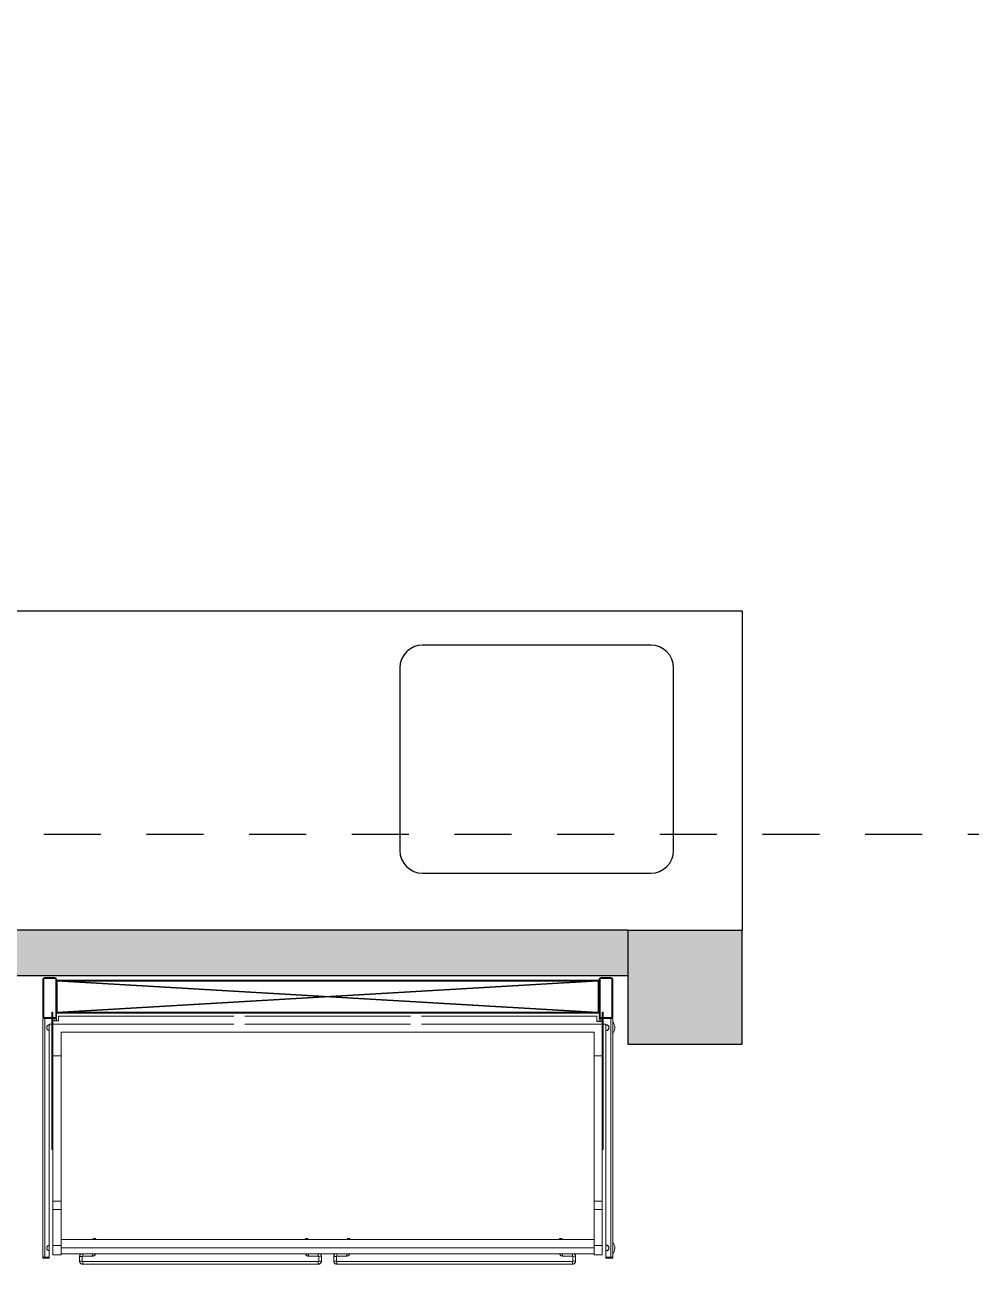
# Model space of a CAD drawing. Header units: metres. Extents: x 95 to 486, y 2972 to 3465.
# Drawn here: x 219.267 to 221.341, y 3399.112 to 3401.83 of the extents above; entities that cross this region are included whole.
import ezdxf

# ---------------------------------------------------------------- set-up
doc = ezdxf.new("R2010")
doc.units = ezdxf.units.M
doc.linetypes.add('CENTERX2', pattern=[20.32, 12.7, -2.54, 2.54, -2.54])
doc.linetypes.add('HIDDEN2', pattern=[0.1875, 0.125, -0.0625])
for name, color, linetype in [('0_MUROS', 7, 'Continuous'), ('E_INOXIGAS', 1, 'Continuous'), ('IMS - EQUIPOS', 123, 'Continuous')]:
    doc.layers.add(name, color=color, linetype=linetype)

msp = doc.modelspace()

# ---------------------------------------------------------------- hatches: boundary and pattern name
at = {"layer": '0_MUROS'}
h = msp.add_hatch(color=256, dxfattribs=at)
h.paths.add_polyline_path([(217.9386, 3404.9645), (217.8386, 3404.9645), (217.8386, 3400.0545), (217.9386, 3400.0545)])
h.paths.add_polyline_path([(220.5886, 3399.8445), (217.9386, 3399.8445), (217.9386, 3400.0545), (217.8386, 3400.0545), (217.8386, 3399.7445), (220.5886, 3399.7445)])
h.paths.add_polyline_path([(220.8386, 3399.8445), (220.5886, 3399.8445), (220.5886, 3399.5945), (220.8386, 3399.5945)])
h.paths.add_polyline_path([(220.8386, 3404.8245), (220.5886, 3404.8245), (220.5886, 3404.5745), (220.8386, 3404.5745)])
h.paths.add_polyline_path([(225.2586, 3405.1545), (224.7786, 3405.1545), (224.7786, 3404.4445), (225.2586, 3404.4445)])
h.paths.add_polyline_path([(225.2986, 3399.9345), (224.9386, 3399.9345), (224.9386, 3399.4345), (225.2986, 3399.4345)])
h.paths.add_polyline_path([(230.7786, 3404.8595), (230.4586, 3404.8595), (230.4586, 3404.5395), (230.7786, 3404.5395)])
h.paths.add_polyline_path([(230.7786, 3399.8795), (230.4586, 3399.8795), (230.4586, 3399.5595), (230.7786, 3399.5595)])

# ---------------------------------------------------------------- linework, layer by layer
at = {"layer": '0_MUROS', "color": 2, "linetype": 'HIDDEN2'}
msp.add_line((230.4586, 3400.0545), (216.4886, 3400.0545), dxfattribs=at)
at = {"layer": '0_MUROS'}
for p, q in [((220.5886, 3399.8445), (217.9386, 3399.8445)), ((220.5886, 3399.8445), (220.5886, 3399.5945)), ((220.5886, 3399.8445), (220.8386, 3399.8445)), ((220.8386, 3399.5945), (220.8386, 3399.8445)), ((220.5886, 3399.7445), (217.8386, 3399.7445)), ((220.5886, 3399.5945), (220.8386, 3399.5945))]:
    msp.add_line(p, q, dxfattribs=at)
at = {"layer": 'E_INOXIGAS'}
for p, q in [((217.9578, 3400.5445), (220.8386, 3400.5445)), ((220.8386, 3400.5445), (220.8386, 3399.8445)), ((220.6386, 3400.4695), (220.1386, 3400.4695)), ((220.0886, 3400.4195), (220.0886, 3400.0195)), ((220.6886, 3400.0195), (220.6886, 3400.4195)), ((220.1386, 3399.9695), (220.6386, 3399.9695))]:
    msp.add_line(p, q, dxfattribs=at)
for centre, start, end in [((220.1386, 3400.4195), 90, 180), ((220.6386, 3400.4195), 0, 90), ((220.1386, 3400.0195), 180, 270), ((220.6386, 3400.0195), 270, 0)]:
    msp.add_arc(centre, 0.05, start, end, dxfattribs=at)
at = {"layer": 'IMS - EQUIPOS', "linetype": 'Continuous', "lineweight": 15}
for p, q in [((219.3085, 3399.7369), (219.3065, 3399.7369)), ((219.3065, 3399.7369), (219.3065, 3399.7109)), ((219.3085, 3399.7369), (219.3085, 3399.7109)), ((219.3105, 3399.7409), (219.3105, 3399.7389)), ((219.3325, 3399.7409), (219.3105, 3399.7409)), ((219.3325, 3399.7389), (219.3105, 3399.7389)), ((219.3325, 3399.7389), (219.3325, 3399.7409)), ((219.3365, 3399.7369), (219.3345, 3399.7369)), ((219.3345, 3399.6809), (219.3345, 3399.7369)), ((219.3365, 3399.6809), (219.3365, 3399.7369)), ((219.3374, 3399.733), (219.3365, 3399.733)), ((219.3374, 3399.6648), (219.3374, 3399.733)), ((220.5234, 3399.733), (219.3374, 3399.733)), ((219.3383, 3399.7348), (220.5225, 3399.7348)), ((220.5234, 3399.733), (220.5243, 3399.733)), ((220.5234, 3399.733), (220.5234, 3399.6648)), ((220.5243, 3399.6648), (220.5243, 3399.733)), ((220.5274, 3399.7369), (220.5254, 3399.7369)), ((220.5254, 3399.7369), (220.5254, 3399.7109)), ((220.5274, 3399.7369), (220.5274, 3399.7109)), ((220.5294, 3399.7409), (220.5294, 3399.7389)), ((220.5514, 3399.7409), (220.5294, 3399.7409)), ((220.5514, 3399.7389), (220.5294, 3399.7389)), ((220.5514, 3399.7389), (220.5514, 3399.7409)), ((220.5534, 3399.6809), (220.5534, 3399.7369)), ((220.5554, 3399.7369), (220.5534, 3399.7369)), ((220.5554, 3399.6809), (220.5554, 3399.7369)), ((219.3085, 3399.7109), (219.3065, 3399.7109)), ((219.3065, 3399.7109), (219.3065, 3399.6549)), ((219.3085, 3399.7109), (219.3085, 3399.6549)), ((220.5274, 3399.7109), (220.5254, 3399.7109)), ((220.5254, 3399.7109), (220.5254, 3399.6549)), ((220.5274, 3399.7109), (220.5274, 3399.6549)), ((219.3264, 3399.6649), (219.3284, 3399.6649)), ((219.3264, 3399.6649), (219.3264, 3399.6529)), ((219.3284, 3399.6649), (219.3284, 3399.6529)), ((219.3365, 3399.6809), (219.3345, 3399.6809)), ((219.3345, 3399.6549), (219.3345, 3399.6809)), ((219.3365, 3399.6549), (219.3365, 3399.6809)), ((219.3374, 3399.6648), (219.3365, 3399.6648)), ((219.3374, 3399.6648), (220.5234, 3399.6648)), ((220.5225, 3399.663), (219.3383, 3399.663)), ((220.5234, 3399.6648), (220.5243, 3399.6648)), ((220.5344, 3399.6649), (220.5324, 3399.6649)), ((220.5324, 3399.6649), (220.5324, 3399.6529)), ((220.5344, 3399.6649), (220.5344, 3399.6529)), ((220.5554, 3399.6809), (220.5534, 3399.6809)), ((220.5534, 3399.6549), (220.5534, 3399.6809)), ((220.5554, 3399.6549), (220.5554, 3399.6809)), ((219.3065, 3399.6549), (219.3085, 3399.6549)), ((219.3065, 3399.1277), (219.3065, 3399.6509)), ((219.3105, 3399.6509), (219.3065, 3399.6509)), ((219.3105, 3399.6529), (219.3105, 3399.6509)), ((219.3105, 3399.6529), (219.3325, 3399.6529)), ((219.3105, 3399.6509), (219.3325, 3399.6509)), ((219.3105, 3399.1277), (219.3105, 3399.6509)), ((219.3204, 3399.6384), (219.3264, 3399.6384)), ((219.3204, 3399.6384), (219.3204, 3399.1257)), ((219.3264, 3399.6509), (219.3264, 3399.6249)), ((219.3284, 3399.6509), (219.3284, 3399.6455)), ((219.3284, 3399.6384), (219.3284, 3399.6455)), ((219.3284, 3399.6455), (219.3404, 3399.6455)), ((219.7249, 3399.6384), (219.3284, 3399.6384)), ((219.3284, 3399.6384), (219.3284, 3399.5692)), ((219.3325, 3399.6509), (219.3325, 3399.6529)), ((219.3365, 3399.6509), (219.3325, 3399.6509)), ((219.3325, 3399.6455), (219.3325, 3399.6509)), ((219.3345, 3399.6549), (219.3365, 3399.6549)), ((219.3365, 3399.6455), (219.3365, 3399.6509)), ((219.7249, 3399.6564), (219.3404, 3399.6564)), ((219.3404, 3399.6455), (219.3404, 3399.6564)), ((220.1119, 3399.6564), (219.7489, 3399.6564)), ((220.1119, 3399.6384), (219.7489, 3399.6384)), ((220.5204, 3399.6564), (220.1359, 3399.6564)), ((220.5324, 3399.6384), (220.1359, 3399.6384)), ((220.5204, 3399.6564), (220.5204, 3399.6444)), ((220.5204, 3399.6444), (220.5324, 3399.6444)), ((220.5254, 3399.6549), (220.5274, 3399.6549)), ((220.5254, 3399.6444), (220.5254, 3399.6509)), ((220.5294, 3399.6509), (220.5254, 3399.6509)), ((220.5294, 3399.6529), (220.5294, 3399.6509)), ((220.5294, 3399.6529), (220.5514, 3399.6529)), ((220.5294, 3399.6509), (220.5514, 3399.6509)), ((220.5294, 3399.6444), (220.5294, 3399.6509)), ((220.5324, 3399.6509), (220.5324, 3399.6444)), ((220.5324, 3399.6384), (220.5324, 3399.6444)), ((220.5324, 3399.6384), (220.5324, 3399.5692)), ((220.5344, 3399.6509), (220.5344, 3399.6249)), ((220.5344, 3399.6384), (220.5404, 3399.6384)), ((220.5404, 3399.1257), (220.5404, 3399.6384)), ((220.5514, 3399.6509), (220.5514, 3399.6529)), ((220.5514, 3399.1277), (220.5514, 3399.6509)), ((220.5554, 3399.6509), (220.5514, 3399.6509)), ((220.5534, 3399.6549), (220.5554, 3399.6549)), ((220.5554, 3399.1277), (220.5554, 3399.6509)), ((219.3284, 3399.6249), (219.3264, 3399.6249)), ((219.3264, 3399.6249), (219.3264, 3399.3638)), ((220.1634, 3399.6209), (219.3464, 3399.6209)), ((219.3464, 3399.6209), (219.3464, 3399.5692)), ((220.5144, 3399.6209), (220.1634, 3399.6209)), ((220.5144, 3399.6209), (220.5144, 3399.5692)), ((220.5324, 3399.6249), (220.5344, 3399.6249)), ((220.5344, 3399.6249), (220.5344, 3399.3638)), ((219.3464, 3399.5692), (219.3284, 3399.5692)), ((219.3284, 3399.5692), (219.3284, 3399.2508)), ((219.3464, 3399.5692), (219.3464, 3399.2508)), ((220.5324, 3399.5692), (220.5144, 3399.5692)), ((220.5144, 3399.5692), (220.5144, 3399.2508)), ((220.5324, 3399.5692), (220.5324, 3399.2508)), ((219.3284, 3399.3638), (219.3264, 3399.3638)), ((220.5324, 3399.3638), (220.5344, 3399.3638)), ((219.3464, 3399.2508), (219.3284, 3399.2508)), ((219.3284, 3399.2508), (219.3284, 3399.2324)), ((219.3284, 3399.2324), (219.3464, 3399.2324)), ((219.3284, 3399.2324), (219.3284, 3399.1533)), ((219.3464, 3399.2508), (219.3464, 3399.2324)), ((219.3464, 3399.2324), (219.3464, 3399.1533)), ((220.5324, 3399.2508), (220.5144, 3399.2508)), ((220.5144, 3399.2508), (220.5144, 3399.2324)), ((220.5144, 3399.2324), (220.5324, 3399.2324)), ((220.5144, 3399.2324), (220.5144, 3399.1533)), ((220.5324, 3399.2508), (220.5324, 3399.2324)), ((220.5324, 3399.2324), (220.5324, 3399.1533)), ((219.3464, 3399.1533), (219.3284, 3399.1533)), ((219.3284, 3399.1533), (219.3284, 3399.1328)), ((220.5144, 3399.1667), (219.3464, 3399.1667)), ((219.3464, 3399.1533), (219.3464, 3399.1328)), ((219.3464, 3399.1483), (220.5144, 3399.1483)), ((219.4164, 3399.1681), (219.4164, 3399.1667)), ((219.4224, 3399.1667), (219.4224, 3399.1681)), ((219.8814, 3399.1681), (219.8814, 3399.1667)), ((219.8874, 3399.1667), (219.8874, 3399.1681)), ((219.9734, 3399.1681), (219.9734, 3399.1667)), ((219.9794, 3399.1667), (219.9794, 3399.1681)), ((220.4384, 3399.1681), (220.4384, 3399.1667)), ((220.4444, 3399.1667), (220.4444, 3399.1681)), ((220.5324, 3399.1533), (220.5144, 3399.1533)), ((220.5144, 3399.1533), (220.5144, 3399.1328)), ((220.5324, 3399.1533), (220.5324, 3399.1328)), ((219.3065, 3399.1277), (219.3065, 3399.1257)), ((219.3204, 3399.1277), (219.3065, 3399.1277)), ((219.3204, 3399.1257), (219.3065, 3399.1257)), ((219.3204, 3399.1277), (219.3105, 3399.1277)), ((219.3284, 3399.1328), (219.3464, 3399.1328)), ((220.5144, 3399.1353), (219.3464, 3399.1353)), ((219.3869, 3399.1292), (219.3869, 3399.1192)), ((219.3929, 3399.1192), (219.3929, 3399.1292)), ((219.3939, 3399.1302), (219.3939, 3399.1353)), ((219.3939, 3399.1353), (219.3939, 3399.1302)), ((219.3939, 3399.1302), (219.4154, 3399.1302)), ((219.9099, 3399.1183), (219.3939, 3399.1183)), ((219.3939, 3399.1183), (219.3939, 3399.1123)), ((219.3939, 3399.1182), (219.3939, 3399.1183)), ((219.3939, 3399.1123), (219.3939, 3399.1182)), ((219.4154, 3399.1302), (219.4154, 3399.1353)), ((219.4154, 3399.1353), (219.4154, 3399.1302)), ((219.8884, 3399.1302), (219.8884, 3399.1353)), ((219.8884, 3399.1353), (219.8884, 3399.1302)), ((219.8884, 3399.1302), (219.9099, 3399.1302)), ((219.9099, 3399.1302), (219.9099, 3399.1353)), ((219.9099, 3399.1353), (219.9099, 3399.1302)), ((219.9099, 3399.1183), (219.9099, 3399.1123)), ((219.9099, 3399.1182), (219.9099, 3399.1183)), ((219.9099, 3399.1123), (219.9099, 3399.1182)), ((219.9109, 3399.1292), (219.9109, 3399.1192)), ((219.9169, 3399.1192), (219.9169, 3399.1292)), ((219.9439, 3399.1292), (219.9439, 3399.1192)), ((219.9499, 3399.1192), (219.9499, 3399.1292)), ((219.9509, 3399.1302), (219.9509, 3399.1353)), ((219.9509, 3399.1353), (219.9509, 3399.1302)), ((219.9509, 3399.1302), (219.9724, 3399.1302)), ((220.4669, 3399.1183), (219.9509, 3399.1183)), ((219.9509, 3399.1183), (219.9509, 3399.1123)), ((219.9509, 3399.1182), (219.9509, 3399.1183)), ((219.9509, 3399.1123), (219.9509, 3399.1182)), ((219.9724, 3399.1302), (219.9724, 3399.1353)), ((219.9724, 3399.1353), (219.9724, 3399.1302)), ((220.4454, 3399.1302), (220.4454, 3399.1353)), ((220.4454, 3399.1353), (220.4454, 3399.1302)), ((220.4454, 3399.1302), (220.4669, 3399.1302)), ((220.4669, 3399.1302), (220.4669, 3399.1353)), ((220.4669, 3399.1353), (220.4669, 3399.1302)), ((220.4669, 3399.1183), (220.4669, 3399.1123)), ((220.4669, 3399.1182), (220.4669, 3399.1183)), ((220.4669, 3399.1123), (220.4669, 3399.1182)), ((220.4679, 3399.1292), (220.4679, 3399.1192)), ((220.4739, 3399.1192), (220.4739, 3399.1292)), ((220.5144, 3399.1328), (220.5324, 3399.1328)), ((220.5554, 3399.1277), (220.5404, 3399.1277)), ((220.5514, 3399.1277), (220.5404, 3399.1277)), ((220.5554, 3399.1257), (220.5404, 3399.1257)), ((220.5554, 3399.1277), (220.5554, 3399.1257)), ((219.3939, 3399.1123), (219.9099, 3399.1123)), ((219.9509, 3399.1123), (220.4669, 3399.1123))]:
    msp.add_line(p, q, dxfattribs=at)
at = {"layer": 'IMS - EQUIPOS', "linetype": 'Continuous'}
for p, q in [((219.3374, 3399.7339), (220.5234, 3399.7339)), ((219.3374, 3399.7339), (219.3374, 3399.6639)), ((220.5234, 3399.7339), (219.3374, 3399.7339)), ((219.3374, 3399.7339), (219.3374, 3399.6639)), ((220.5234, 3399.7339), (220.5234, 3399.6639)), ((220.5234, 3399.7339), (220.5234, 3399.6639)), ((219.3374, 3399.6639), (220.5234, 3399.6639)), ((220.5234, 3399.6639), (219.3374, 3399.6639))]:
    msp.add_line(p, q, dxfattribs=at)
at = {"layer": 'IMS - EQUIPOS', "linetype": 'CENTERX2'}
for p, q in [((219.3374, 3399.7339), (220.5234, 3399.6639)), ((219.3374, 3399.6639), (220.5234, 3399.7339)), ((220.5234, 3399.7339), (219.3374, 3399.6639)), ((220.5234, 3399.6639), (219.3374, 3399.7339))]:
    msp.add_line(p, q, dxfattribs=at)
at = {"layer": 'IMS - EQUIPOS', "linetype": 'Continuous', "lineweight": 15, "flags": 128}
for points in [[(219.4194, 3399.1678), (219.4205, 3399.1678), (219.4214, 3399.1679), (219.422, 3399.1679), (219.4224, 3399.168), (219.4224, 3399.1681), (219.422, 3399.1682), (219.4214, 3399.1683), (219.4205, 3399.1683), (219.4194, 3399.1683), (219.4184, 3399.1683), (219.4175, 3399.1683), (219.4168, 3399.1682), (219.4165, 3399.1681), (219.4165, 3399.168), (219.4168, 3399.1679), (219.4175, 3399.1679), (219.4184, 3399.1678), (219.4194, 3399.1678)], [(219.8844, 3399.1678), (219.8834, 3399.1678), (219.8825, 3399.1679), (219.8818, 3399.1679), (219.8815, 3399.168), (219.8815, 3399.1681), (219.8818, 3399.1682), (219.8825, 3399.1683), (219.8834, 3399.1683), (219.8844, 3399.1683), (219.8855, 3399.1683), (219.8864, 3399.1683), (219.887, 3399.1682), (219.8874, 3399.1681), (219.8874, 3399.168), (219.887, 3399.1679), (219.8864, 3399.1679), (219.8855, 3399.1678), (219.8844, 3399.1678)], [(219.9764, 3399.1678), (219.9775, 3399.1678), (219.9784, 3399.1679), (219.979, 3399.1679), (219.9794, 3399.168), (219.9794, 3399.1681), (219.979, 3399.1682), (219.9784, 3399.1683), (219.9775, 3399.1683), (219.9764, 3399.1683), (219.9754, 3399.1683), (219.9745, 3399.1683), (219.9738, 3399.1682), (219.9735, 3399.1681), (219.9735, 3399.168), (219.9738, 3399.1679), (219.9745, 3399.1679), (219.9754, 3399.1678), (219.9764, 3399.1678)], [(220.4414, 3399.1678), (220.4404, 3399.1678), (220.4395, 3399.1679), (220.4388, 3399.1679), (220.4385, 3399.168), (220.4385, 3399.1681), (220.4388, 3399.1682), (220.4395, 3399.1683), (220.4404, 3399.1683), (220.4414, 3399.1683), (220.4425, 3399.1683), (220.4434, 3399.1683), (220.444, 3399.1682), (220.4444, 3399.1681), (220.4444, 3399.168), (220.444, 3399.1679), (220.4434, 3399.1679), (220.4425, 3399.1678), (220.4414, 3399.1678)], [(219.3929, 3399.1292), (219.3929, 3399.1292), (219.3925, 3399.1291), (219.3919, 3399.129), (219.391, 3399.129), (219.3899, 3399.1289), (219.3889, 3399.129), (219.388, 3399.129), (219.3873, 3399.1291), (219.387, 3399.1292), (219.3869, 3399.1292)], [(219.3929, 3399.1192), (219.3929, 3399.1192), (219.3925, 3399.1191), (219.3919, 3399.119), (219.391, 3399.119), (219.3899, 3399.119), (219.3889, 3399.119), (219.388, 3399.119), (219.3873, 3399.1191), (219.387, 3399.1192), (219.3869, 3399.1192)], [(219.9109, 3399.1192), (219.9109, 3399.1192), (219.9111, 3399.1192), (219.9116, 3399.1191), (219.9124, 3399.119), (219.9134, 3399.119), (219.9145, 3399.119), (219.9154, 3399.119), (219.9162, 3399.1191), (219.9168, 3399.1192), (219.9169, 3399.1192)], [(219.9499, 3399.1292), (219.9499, 3399.1292), (219.9495, 3399.1291), (219.9489, 3399.129), (219.948, 3399.129), (219.9469, 3399.1289), (219.9459, 3399.129), (219.945, 3399.129), (219.9443, 3399.1291), (219.944, 3399.1292), (219.9439, 3399.1292)], [(219.9499, 3399.1192), (219.9499, 3399.1192), (219.9495, 3399.1191), (219.9489, 3399.119), (219.948, 3399.119), (219.9469, 3399.119), (219.9459, 3399.119), (219.945, 3399.119), (219.9443, 3399.1191), (219.944, 3399.1192), (219.9439, 3399.1192)], [(220.4679, 3399.1192), (220.4679, 3399.1192), (220.4681, 3399.1192), (220.4686, 3399.1191), (220.4694, 3399.119), (220.4704, 3399.119), (220.4715, 3399.119), (220.4724, 3399.119), (220.4732, 3399.1191), (220.4738, 3399.1192), (220.4739, 3399.1192), (220.4739, 3399.1192)]]:
    msp.add_lwpolyline(points, dxfattribs=at)
at = {"layer": 'IMS - EQUIPOS', "linetype": 'Continuous', "lineweight": 15}
for centre, radius, start, end in [((219.3105, 3399.7369), 0.004, 90, 180), ((219.3105, 3399.7369), 0.002, 90, 180), ((219.3325, 3399.7369), 0.004, 0, 90), ((219.3325, 3399.7369), 0.002, 0, 90), ((220.5294, 3399.7369), 0.004, 90, 180), ((220.5294, 3399.7369), 0.002, 90, 180), ((220.5514, 3399.7369), 0.004, 0, 90), ((220.5514, 3399.7369), 0.002, 0, 90), ((219.3105, 3399.6549), 0.004, 180, 270), ((219.3105, 3399.6549), 0.002, 180, 270), ((219.3215, 3399.6309), 0.0065, 99.7431, 260.2569), ((219.3325, 3399.6549), 0.002, 270, 0), ((219.3325, 3399.6549), 0.004, 270, 0), ((220.5294, 3399.6549), 0.004, 180, 270), ((220.5294, 3399.6549), 0.002, 180, 270), ((220.5404, 3399.6309), 0.0065, 270, 90), ((220.5404, 3399.6309), 0.00635, 270, 90), ((220.5514, 3399.6549), 0.004, 270, 0), ((220.5514, 3399.6549), 0.002, 270, 0), ((219.3215, 3399.1477), 0.0065, 99.7431, 260.2569), ((220.5404, 3399.1477), 0.0065, 270, 90), ((220.5404, 3399.1477), 0.00635, 270, 90), ((219.3892, 3399.1375), 0.00858, 254.9105, 275.1273), ((219.3899, 3399.1322), 0.0133, 256.9388, 283.0637), ((219.3908, 3399.1361), 0.00721, 262.9214, 287.0407), ((219.9139, 3399.1421), 0.0133, 256.9335, 283.0665), ((219.9139, 3399.1421), 0.0133, 256.936, 283.0618), ((219.9139, 3399.1322), 0.0133, 256.9335, 283.0665), ((219.9462, 3399.1375), 0.00858, 254.9105, 275.1273), ((219.9469, 3399.1322), 0.0133, 256.9388, 283.0637), ((219.9478, 3399.1361), 0.00721, 262.9214, 287.0407), ((220.4709, 3399.1421), 0.0133, 256.9335, 283.0665), ((220.4709, 3399.1421), 0.0133, 256.936, 283.0618), ((220.4709, 3399.1322), 0.0133, 256.9335, 283.0665)]:
    msp.add_arc(centre, radius, start, end, dxfattribs=at)
for points, knots in [([(219.3383, 3399.7348), (219.3381, 3399.7348), (219.3377, 3399.7347), (219.3371, 3399.7344), (219.3367, 3399.7339), (219.3366, 3399.7334), (219.3365, 3399.7331), (219.3365, 3399.733)], [0, 0, 0, 0, 0.225341, 0.450723, 0.676104, 0.901486, 1, 1, 1, 1]), ([(219.3374, 3399.733), (219.3375, 3399.7332), (219.3376, 3399.7336), (219.3378, 3399.7342), (219.338, 3399.7346), (219.3382, 3399.7348), (219.3383, 3399.7348), (219.3383, 3399.7348)], [0, 0, 0, 0, 0.225341, 0.450723, 0.676104, 0.901486, 1, 1, 1, 1]), ([(219.3376, 3399.7335), (219.3375, 3399.7334), (219.3375, 3399.7333), (219.3374, 3399.7331), (219.3374, 3399.733)], [0, 0, 0, 0, 0.393654, 1, 1, 1, 1]), ([(220.5243, 3399.733), (220.5243, 3399.7332), (220.5243, 3399.7336), (220.5239, 3399.7342), (220.5234, 3399.7346), (220.5229, 3399.7348), (220.5226, 3399.7348), (220.5225, 3399.7348)], [0, 0, 0, 0, 0.225341, 0.450723, 0.676104, 0.901486, 1, 1, 1, 1]), ([(220.5225, 3399.7348), (220.5226, 3399.7348), (220.5227, 3399.7347), (220.5229, 3399.7344), (220.5231, 3399.7339), (220.5233, 3399.7334), (220.5234, 3399.7331), (220.5234, 3399.733)], [0, 0, 0, 0, 0.225341, 0.450723, 0.676104, 0.901486, 1, 1, 1, 1]), ([(220.5234, 3399.733), (220.5234, 3399.7331), (220.5234, 3399.7333), (220.5233, 3399.7334), (220.5233, 3399.7335)], [0, 0, 0, 0, 0.759998, 1, 1, 1, 1]), ([(219.3365, 3399.6648), (219.3366, 3399.6646), (219.3366, 3399.6641), (219.3369, 3399.6636), (219.3374, 3399.6632), (219.3379, 3399.663), (219.3382, 3399.663), (219.3383, 3399.663)], [0, 0, 0, 0, 0.225341, 0.450723, 0.676104, 0.901486, 1, 1, 1, 1]), ([(219.3374, 3399.6648), (219.3374, 3399.6647), (219.3375, 3399.6645), (219.3376, 3399.6643), (219.3376, 3399.6643)], [0, 0, 0, 0, 0.754737, 1, 1, 1, 1]), ([(219.3383, 3399.663), (219.3383, 3399.663), (219.3381, 3399.6631), (219.3379, 3399.6634), (219.3377, 3399.6639), (219.3376, 3399.6644), (219.3375, 3399.6647), (219.3374, 3399.6648)], [0, 0, 0, 0, 0.225341, 0.450723, 0.676104, 0.901486, 1, 1, 1, 1]), ([(220.5225, 3399.663), (220.5227, 3399.663), (220.5232, 3399.6631), (220.5237, 3399.6634), (220.5241, 3399.6639), (220.5243, 3399.6644), (220.5243, 3399.6647), (220.5243, 3399.6648)], [0, 0, 0, 0, 0.225341, 0.450723, 0.676104, 0.901486, 1, 1, 1, 1]), ([(220.5234, 3399.6648), (220.5234, 3399.6646), (220.5232, 3399.6641), (220.523, 3399.6636), (220.5228, 3399.6632), (220.5227, 3399.663), (220.5226, 3399.663), (220.5225, 3399.663)], [0, 0, 0, 0, 0.225341, 0.450723, 0.676104, 0.901486, 1, 1, 1, 1]), ([(220.5233, 3399.6643), (220.5233, 3399.6644), (220.5234, 3399.6645), (220.5234, 3399.6647), (220.5234, 3399.6648)], [0, 0, 0, 0, 0.399235, 1, 1, 1, 1]), ([(220.5554, 3399.6185), (220.556, 3399.6192), (220.5573, 3399.6208), (220.5586, 3399.6237), (220.5596, 3399.6268), (220.56, 3399.6301), (220.5599, 3399.6334), (220.5592, 3399.6366), (220.5579, 3399.6397), (220.5566, 3399.6419), (220.5557, 3399.643), (220.5554, 3399.6432)], [0, 0, 0, 0, 0.106179, 0.22664, 0.350594, 0.471053, 0.595006, 0.715468, 0.839424, 0.959888, 1, 1, 1, 1]), ([(220.5554, 3399.1353), (220.556, 3399.136), (220.5573, 3399.1376), (220.5586, 3399.1405), (220.5596, 3399.1436), (220.56, 3399.1469), (220.5599, 3399.1502), (220.5592, 3399.1535), (220.5579, 3399.1565), (220.5566, 3399.1587), (220.5557, 3399.1598), (220.5554, 3399.1601)], [0, 0, 0, 0, 0.106179, 0.22664, 0.350594, 0.471053, 0.595006, 0.715468, 0.839424, 0.959888, 1, 1, 1, 1]), ([(219.3906, 3399.1353), (219.3904, 3399.1352), (219.3898, 3399.1349), (219.389, 3399.1342), (219.388, 3399.133), (219.3873, 3399.1317), (219.387, 3399.1304), (219.3869, 3399.1295), (219.3869, 3399.1292)], [0, 0, 0, 0, 0.064652, 0.264145, 0.463592, 0.662972, 0.862276, 1, 1, 1, 1]), ([(219.3869, 3399.1192), (219.3869, 3399.1189), (219.387, 3399.1181), (219.3873, 3399.1168), (219.388, 3399.1154), (219.3889, 3399.1143), (219.3901, 3399.1133), (219.3914, 3399.1127), (219.3927, 3399.1123), (219.3936, 3399.1123), (219.3939, 3399.1123)], [0, 0, 0, 0, 0.093304, 0.228554, 0.363921, 0.499297, 0.634701, 0.770151, 0.905655, 1, 1, 1, 1]), ([(219.3929, 3399.1292), (219.3929, 3399.1293), (219.3929, 3399.1294), (219.3931, 3399.1297), (219.3933, 3399.13), (219.3936, 3399.1302), (219.3938, 3399.1302), (219.3939, 3399.1302)], [0, 0, 0, 0, 0.094551, 0.346256, 0.597741, 0.83867, 1, 1, 1, 1]), ([(219.3939, 3399.1183), (219.3939, 3399.1183), (219.3937, 3399.1183), (219.3934, 3399.1184), (219.3932, 3399.1186), (219.393, 3399.1189), (219.3929, 3399.1191), (219.3929, 3399.1192)], [0, 0, 0, 0, 0.092475, 0.314844, 0.545211, 0.784489, 1, 1, 1, 1]), ([(219.4154, 3399.1302), (219.4158, 3399.1302), (219.4166, 3399.1302), (219.4179, 3399.1306), (219.4192, 3399.1313), (219.4204, 3399.1322), (219.4213, 3399.1334), (219.4219, 3399.1344), (219.4221, 3399.1351), (219.4221, 3399.1353)], [0, 0, 0, 0, 0.112755, 0.276845, 0.441111, 0.605365, 0.76958, 0.933741, 1, 1, 1, 1]), ([(219.8817, 3399.1353), (219.8818, 3399.1351), (219.8819, 3399.1344), (219.8825, 3399.1334), (219.8834, 3399.1322), (219.8846, 3399.1313), (219.8859, 3399.1306), (219.8872, 3399.1302), (219.8881, 3399.1302), (219.8884, 3399.1302)], [0, 0, 0, 0, 0.065606, 0.229566, 0.393536, 0.557541, 0.721601, 0.885727, 1, 1, 1, 1]), ([(219.9099, 3399.1302), (219.91, 3399.1302), (219.9101, 3399.1302), (219.9104, 3399.1301), (219.9107, 3399.1299), (219.9109, 3399.1295), (219.9109, 3399.1293), (219.9109, 3399.1292)], [0, 0, 0, 0, 0.092475, 0.314844, 0.545211, 0.784489, 1, 1, 1, 1]), ([(219.9099, 3399.1123), (219.9103, 3399.1123), (219.9111, 3399.1123), (219.9124, 3399.1127), (219.9137, 3399.1133), (219.9149, 3399.1143), (219.9159, 3399.1154), (219.9165, 3399.1168), (219.9169, 3399.1181), (219.9169, 3399.1189), (219.9169, 3399.1192)], [0, 0, 0, 0, 0.093091, 0.228564, 0.364183, 0.499791, 0.635369, 0.7709, 0.90638, 1, 1, 1, 1]), ([(219.9109, 3399.1192), (219.9109, 3399.1192), (219.9109, 3399.119), (219.9108, 3399.1187), (219.9106, 3399.1184), (219.9102, 3399.1183), (219.91, 3399.1183), (219.9099, 3399.1183)], [0, 0, 0, 0, 0.094551, 0.346256, 0.597741, 0.83867, 1, 1, 1, 1]), ([(219.9169, 3399.1292), (219.9169, 3399.1295), (219.9169, 3399.1304), (219.9165, 3399.1317), (219.9159, 3399.133), (219.9149, 3399.1342), (219.914, 3399.1349), (219.9134, 3399.1352), (219.9133, 3399.1353)], [0, 0, 0, 0, 0.137246, 0.336192, 0.535311, 0.734441, 0.933615, 1, 1, 1, 1]), ([(219.9476, 3399.1353), (219.9474, 3399.1352), (219.9468, 3399.1349), (219.946, 3399.1342), (219.945, 3399.133), (219.9443, 3399.1317), (219.944, 3399.1304), (219.9439, 3399.1295), (219.9439, 3399.1292)], [0, 0, 0, 0, 0.064652, 0.264145, 0.463592, 0.662972, 0.862276, 1, 1, 1, 1]), ([(219.9439, 3399.1192), (219.9439, 3399.1189), (219.944, 3399.1181), (219.9443, 3399.1168), (219.945, 3399.1154), (219.9459, 3399.1143), (219.9471, 3399.1133), (219.9484, 3399.1127), (219.9497, 3399.1123), (219.9506, 3399.1123), (219.9509, 3399.1123)], [0, 0, 0, 0, 0.093304, 0.228554, 0.363921, 0.499297, 0.634701, 0.770151, 0.905655, 1, 1, 1, 1]), ([(219.9499, 3399.1292), (219.9499, 3399.1293), (219.9499, 3399.1294), (219.9501, 3399.1297), (219.9503, 3399.13), (219.9506, 3399.1302), (219.9508, 3399.1302), (219.9509, 3399.1302)], [0, 0, 0, 0, 0.094551, 0.346256, 0.597741, 0.83867, 1, 1, 1, 1]), ([(219.9509, 3399.1183), (219.9509, 3399.1183), (219.9507, 3399.1183), (219.9504, 3399.1184), (219.9502, 3399.1186), (219.95, 3399.1189), (219.9499, 3399.1191), (219.9499, 3399.1192)], [0, 0, 0, 0, 0.092475, 0.314844, 0.545211, 0.784489, 1, 1, 1, 1]), ([(219.9724, 3399.1302), (219.9728, 3399.1302), (219.9736, 3399.1302), (219.9749, 3399.1306), (219.9762, 3399.1313), (219.9774, 3399.1322), (219.9783, 3399.1334), (219.9789, 3399.1344), (219.9791, 3399.1351), (219.9791, 3399.1353)], [0, 0, 0, 0, 0.112755, 0.276845, 0.441111, 0.605365, 0.76958, 0.933741, 1, 1, 1, 1]), ([(220.4387, 3399.1353), (220.4388, 3399.1351), (220.4389, 3399.1344), (220.4395, 3399.1334), (220.4404, 3399.1322), (220.4416, 3399.1313), (220.4429, 3399.1306), (220.4442, 3399.1302), (220.4451, 3399.1302), (220.4454, 3399.1302)], [0, 0, 0, 0, 0.065606, 0.229566, 0.393536, 0.557541, 0.721601, 0.885727, 1, 1, 1, 1]), ([(220.4669, 3399.1302), (220.467, 3399.1302), (220.4671, 3399.1302), (220.4674, 3399.1301), (220.4677, 3399.1299), (220.4679, 3399.1295), (220.4679, 3399.1293), (220.4679, 3399.1292)], [0, 0, 0, 0, 0.092475, 0.314844, 0.545211, 0.784489, 1, 1, 1, 1]), ([(220.4669, 3399.1123), (220.4673, 3399.1123), (220.4681, 3399.1123), (220.4694, 3399.1127), (220.4707, 3399.1133), (220.4719, 3399.1143), (220.4729, 3399.1154), (220.4735, 3399.1168), (220.4739, 3399.1181), (220.4739, 3399.1189), (220.4739, 3399.1192)], [0, 0, 0, 0, 0.093091, 0.228564, 0.364183, 0.499791, 0.635369, 0.7709, 0.90638, 1, 1, 1, 1]), ([(220.4679, 3399.1192), (220.4679, 3399.1192), (220.4679, 3399.119), (220.4678, 3399.1187), (220.4676, 3399.1184), (220.4672, 3399.1183), (220.467, 3399.1183), (220.4669, 3399.1183)], [0, 0, 0, 0, 0.094551, 0.346256, 0.597741, 0.83867, 1, 1, 1, 1]), ([(220.4739, 3399.1292), (220.4739, 3399.1295), (220.4739, 3399.1304), (220.4735, 3399.1317), (220.4729, 3399.133), (220.4719, 3399.1342), (220.471, 3399.1349), (220.4704, 3399.1352), (220.4703, 3399.1353)], [0, 0, 0, 0, 0.137246, 0.336192, 0.535311, 0.734441, 0.933615, 1, 1, 1, 1])]:
    msp.add_open_spline(points, degree=3, knots=knots, dxfattribs=at)

doc.saveas('drawing.dxf')
